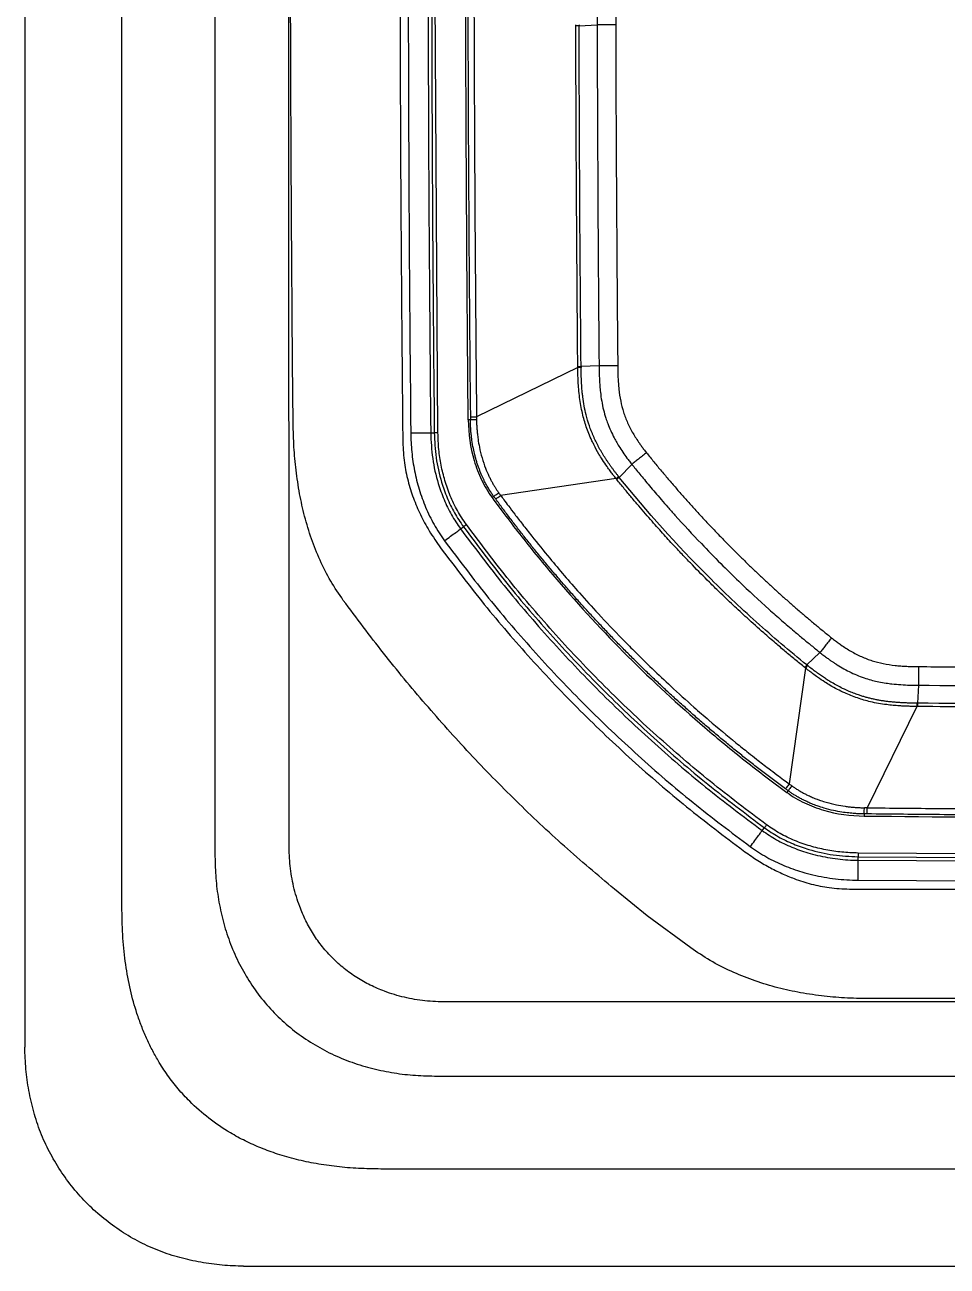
# Model space of a CAD drawing. Extents: x 400 to 501, y 484 to 634.
# Drawn here: x 400.3 to 412.95, y 505.67 to 522.68 of the extents above; entities that cross this region are included whole.
import ezdxf

# ---------------------------------------------------------------- set-up
doc = ezdxf.new("R2010")
doc.units = 0
doc.header["$MEASUREMENT"] = 0
doc.layers.add('1', color=4, linetype='Continuous')
doc.layers.add('DIM', color=3, linetype='Continuous')
doc.layers.add('GEOMETRY', color=3, linetype='Continuous', lineweight=25)

# ---------------------------------------------------------------- blocks, each defined once
blk = doc.blocks.new('2026 GRANDEE')
at = {"layer": '1', "color": 4, "ltscale": 16}
blk.add_line((-50.123, -3), (-50.123, -88.174), dxfattribs=at)
at = {"layer": '1'}
blk.add_line((-46.501, -85.402), (-46.502, -70.098), dxfattribs=at)
at = {"layer": '1', "color": 4, "ltscale": 16}
blk.add_open_spline([(-47.123, -91.174), (-47.221, -91.171), (-47.418, -91.165), (-47.71, -91.123), (-47.998, -91.06), (-48.278, -90.97), (-48.547, -90.849), (-48.802, -90.7), (-49.042, -90.525), (-49.264, -90.326), (-49.463, -90.105), (-49.639, -89.865), (-49.79, -89.609), (-49.913, -89.339), (-50.005, -89.058), (-50.071, -88.768), (-50.114, -88.472), (-50.12, -88.273), (-50.123, -88.174)], degree=3, knots=[0, 0, 0, 0, 0.062366, 0.124638, 0.186644, 0.248523, 0.310634, 0.37302, 0.435572, 0.498279, 0.561143, 0.623946, 0.686467, 0.748826, 0.811278, 0.874006, 0.936971, 1, 1, 1, 1], dxfattribs=at)
at = {"layer": 'GEOMETRY'}
for p, q in [((-48.791, -86.292), (-48.791, -4.882)), ((-29.688, -89.842), (-45.241, -89.842))]:
    blk.add_line(p, q, dxfattribs=at)
at = {"layer": 'GEOMETRY', "ltscale": 16}
for p, q in [((-47.516, -49.928), (-47.516, -85.557)), ((-44.46, -79.751), (-44.497, -73.539)), ((-42.57, -74.172), (-42.57, -74.159)), ((-42.525, -74.172), (-42.278, -74.161)), ((-42.542, -78.858), (-43.931, -79.535)), ((-42.542, -78.858), (-42.542, -78.844)), ((-42.251, -78.833), (-42.498, -78.844)), ((-44.015, -79.576), (-44.044, -79.576)), ((-43.931, -79.535), (-43.93, -79.575)), ((-44.559, -79.75), (-44.51, -79.752)), ((-41.974, -80.363), (-41.801, -80.184)), ((-42.017, -80.38), (-43.6, -80.609)), ((-43.694, -80.623), (-43.718, -80.64)), ((-44.15, -81.069), (-44.111, -81.039)), ((-39.402, -82.934), (-39.223, -82.762)), ((-39.42, -82.978), (-39.645, -84.563)), ((-37.873, -83.211), (-37.884, -83.458)), ((-37.897, -83.503), (-38.575, -84.891)), ((-37.884, -83.503), (-37.897, -83.503)), ((-39.659, -84.657), (-39.676, -84.681)), ((-38.576, -84.975), (-38.615, -84.975)), ((-38.615, -84.975), (-38.615, -85.004)), ((-40.015, -85.203), (-39.985, -85.164)), ((-38.699, -85.61), (-38.701, -85.561)), ((-38.701, -85.561), (-32.488, -85.598)), ((-32.488, -85.548), (-38.7, -85.511)), ((-38.699, -85.61), (-32.484, -85.647)), ((-38.701, -85.884), (-32.484, -85.919)), ((-41.59, -86.374), (-42.04, -86.006)), ((-40.993, -86.81), (-41.59, -86.374)), ((-30.264, -87.553), (-44.351, -87.552)), ((-32.351, -87.506), (-38.559, -87.506)), ((-44.506, -88.567), (-30.392, -88.567))]:
    blk.add_line(p, q, dxfattribs=at)
at = {"layer": 'GEOMETRY', "color": 4, "ltscale": 16}
blk.add_line((-47.123, -91.174), (47.123, -91.174), dxfattribs=at)
at = {"layer": 'GEOMETRY', "ltscale": 16}
for points, knots in [([(-41.477, -72.463), (-41.49, -72.474), (-41.524, -72.506), (-41.575, -72.555), (-41.629, -72.608), (-41.693, -72.674), (-41.771, -72.758), (-41.862, -72.866), (-41.973, -73.015), (-42.062, -73.164), (-42.133, -73.32), (-42.178, -73.442), (-42.213, -73.566), (-42.238, -73.681), (-42.257, -73.793), (-42.268, -73.893), (-42.274, -73.979), (-42.277, -74.04), (-42.278, -74.1), (-42.278, -74.141), (-42.278, -74.161)], [0, 0, 0, 0, 0.026538, 0.071464, 0.109629, 0.142915, 0.213572, 0.28578, 0.361356, 0.499958, 0.551779, 0.624914, 0.70016, 0.749957, 0.806173, 0.874953, 0.906454, 0.937809, 0.969032, 1, 1, 1, 1]), ([(-41.303, -72.651), (-41.315, -72.662), (-41.338, -72.684), (-41.371, -72.715), (-41.402, -72.745), (-41.431, -72.774), (-41.477, -72.819), (-41.536, -72.881), (-41.608, -72.963), (-41.676, -73.046), (-41.761, -73.162), (-41.836, -73.285), (-41.896, -73.417), (-41.933, -73.518), (-41.964, -73.623), (-41.988, -73.728), (-42.005, -73.835), (-42.014, -73.925), (-42.019, -73.997), (-42.022, -74.05), (-42.023, -74.105), (-42.023, -74.142), (-42.023, -74.161)], [0, 0, 0, 0, 0.027625, 0.053944, 0.078958, 0.10267, 0.12508, 0.189873, 0.250069, 0.314021, 0.37513, 0.499983, 0.561902, 0.624931, 0.68695, 0.749953, 0.811241, 0.87492, 0.905091, 0.935986, 0.967617, 1, 1, 1, 1]), ([(-46.445, -79.62), (-46.446, -79.461), (-46.45, -79.141), (-46.454, -78.656), (-46.458, -78.162), (-46.461, -77.66), (-46.465, -77.148), (-46.468, -76.645), (-46.471, -76.019), (-46.475, -75.258), (-46.478, -74.334), (-46.48, -73.703), (-46.481, -73.38)], [0, 0, 0, 0, 0.076269, 0.153959, 0.23307, 0.313603, 0.395558, 0.478934, 0.555604, 0.696574, 0.844706, 1, 1, 1, 1]), ([(-44.981, -73.376), (-44.978, -74.46), (-44.972, -76.629), (-44.952, -78.798), (-44.942, -79.882)], [0, 0, 0, 0, 0.5, 1, 1, 1, 1]), ([(-44.044, -79.576), (-44.054, -78.541), (-44.062, -77.506), (-44.074, -75.436), (-44.078, -74.401), (-44.08, -73.366)], [0, 0, 0, 0, 0.5, 0.5, 1, 1, 1, 1]), ([(-44.051, -73.411), (-44.049, -74.432), (-44.045, -75.453), (-44.033, -77.495), (-44.025, -78.516), (-44.015, -79.536)], [0, 0, 0, 0, 0.5, 0.5, 1, 1, 1, 1]), ([(-43.967, -73.411), (-43.966, -73.575), (-43.966, -73.909), (-43.964, -74.419), (-43.962, -75.006), (-43.959, -75.693), (-43.955, -76.459), (-43.95, -77.239), (-43.944, -78.023), (-43.938, -78.789), (-43.933, -79.299), (-43.931, -79.535)], [0, 0, 0, 0, 0.08031, 0.16365, 0.25, 0.367937, 0.5, 0.625, 0.75, 0.88432, 1, 1, 1, 1]), ([(-44.868, -73.535), (-44.865, -74.57), (-44.86, -76.642), (-44.842, -78.714), (-44.833, -79.752)], [0, 0, 0, 0, 0.499283, 1, 1, 1, 1]), ([(-44.596, -73.535), (-44.593, -74.569), (-44.587, -76.641), (-44.569, -78.712), (-44.559, -79.75)], [0, 0, 0, 0, 0.499292, 1, 1, 1, 1]), ([(-44.547, -73.539), (-44.544, -74.571), (-44.538, -76.642), (-44.519, -78.713), (-44.51, -79.752)], [0, 0, 0, 0, 0.498346, 1, 1, 1, 1]), ([(-42.525, -74.172), (-42.531, -74.172), (-42.538, -74.172), (-42.554, -74.172), (-42.562, -74.172), (-42.57, -74.172)], [0, 0, 0, 0, 0.5, 0.5, 1, 1, 1, 1]), ([(-42.542, -78.844), (-42.544, -78.721), (-42.546, -78.467), (-42.549, -78.078), (-42.552, -77.631), (-42.556, -77.106), (-42.56, -76.522), (-42.563, -75.924), (-42.566, -75.324), (-42.568, -74.74), (-42.569, -74.351), (-42.57, -74.172)], [0, 0, 0, 0, 0.079419, 0.162749, 0.25, 0.366404, 0.5, 0.625, 0.75, 0.885261, 1, 1, 1, 1]), ([(-42.278, -74.161), (-42.278, -74.324), (-42.276, -74.713), (-42.273, -75.492), (-42.269, -76.271), (-42.265, -77.049), (-42.261, -77.666), (-42.256, -78.282), (-42.252, -78.672), (-42.251, -78.833)], [0, 0, 0, 0, 0.104559, 0.25, 0.5, 0.604544, 0.75, 0.896228, 1, 1, 1, 1]), ([(-42.023, -74.161), (-42.047, -74.161), (-42.07, -74.161), (-42.117, -74.161), (-42.14, -74.161), (-42.185, -74.161), (-42.206, -74.161), (-42.245, -74.161), (-42.263, -74.161), (-42.278, -74.161)], [0, 0, 0, 0, 0.25, 0.25, 0.5, 0.5, 0.75, 0.75, 1, 1, 1, 1]), ([(-42.023, -74.161), (-42.023, -74.362), (-42.021, -74.761), (-42.019, -75.352), (-42.016, -75.929), (-42.012, -76.575), (-42.008, -77.288), (-42.002, -78.066), (-41.997, -78.579), (-41.995, -78.832)], [0, 0, 0, 0, 0.129542, 0.256056, 0.379542, 0.5, 0.670856, 0.837522, 1, 1, 1, 1]), ([(-42.542, -78.844), (-42.535, -78.844), (-42.526, -78.844), (-42.51, -78.844), (-42.503, -78.844), (-42.498, -78.844)], [0, 0, 0, 0, 0.5, 0.5, 1, 1, 1, 1]), ([(-42.497, -78.857), (-42.503, -78.857), (-42.51, -78.857), (-42.526, -78.857), (-42.534, -78.858), (-42.542, -78.858)], [0, 0, 0, 0, 0.5, 0.5, 1, 1, 1, 1]), ([(-42.017, -80.38), (-42.024, -80.373), (-42.039, -80.353), (-42.066, -80.318), (-42.101, -80.271), (-42.149, -80.205), (-42.201, -80.127), (-42.263, -80.027), (-42.31, -79.94), (-42.356, -79.845), (-42.392, -79.764), (-42.438, -79.64), (-42.484, -79.477), (-42.515, -79.303), (-42.53, -79.157), (-42.537, -79.05), (-42.541, -78.951), (-42.542, -78.888), (-42.542, -78.858)], [0, 0, 0, 0, 0.017873, 0.044672, 0.080396, 0.125039, 0.194568, 0.250038, 0.338965, 0.375074, 0.441782, 0.500045, 0.616778, 0.749959, 0.819848, 0.884788, 0.944837, 1, 1, 1, 1]), ([(-41.982, -80.352), (-41.99, -80.342), (-42.007, -80.322), (-42.03, -80.291), (-42.054, -80.26), (-42.077, -80.229), (-42.099, -80.198), (-42.121, -80.166), (-42.143, -80.134), (-42.164, -80.102), (-42.184, -80.07), (-42.204, -80.037), (-42.224, -80.004), (-42.243, -79.971), (-42.261, -79.937), (-42.279, -79.903), (-42.296, -79.868), (-42.312, -79.834), (-42.328, -79.799), (-42.343, -79.763), (-42.358, -79.727), (-42.371, -79.691), (-42.398, -79.618), (-42.439, -79.476), (-42.467, -79.324), (-42.481, -79.201), (-42.487, -79.133), (-42.492, -79.052), (-42.496, -78.959), (-42.497, -78.892), (-42.497, -78.857)], [0, 0, 0, 0, 0.024023, 0.048004, 0.071942, 0.09584, 0.119697, 0.143518, 0.167303, 0.191058, 0.214784, 0.238488, 0.262176, 0.285861, 0.309553, 0.333259, 0.356987, 0.380748, 0.404571, 0.42844, 0.452329, 0.47621, 0.500057, 0.596822, 0.749919, 0.784766, 0.827156, 0.877131, 0.934735, 1, 1, 1, 1]), ([(-41.995, -78.832), (-42.018, -78.832), (-42.042, -78.832), (-42.089, -78.832), (-42.113, -78.833), (-42.157, -78.833), (-42.178, -78.833), (-42.217, -78.833), (-42.235, -78.833), (-42.251, -78.833)], [0, 0, 0, 0, 0.25, 0.25, 0.5, 0.5, 0.75, 0.75, 1, 1, 1, 1]), ([(-42.251, -78.833), (-42.251, -78.849), (-42.25, -78.885), (-42.249, -78.945), (-42.246, -79.023), (-42.241, -79.108), (-42.232, -79.209), (-42.216, -79.318), (-42.192, -79.437), (-42.163, -79.54), (-42.13, -79.635), (-42.092, -79.725), (-42.05, -79.811), (-42.008, -79.887), (-41.964, -79.96), (-41.913, -80.037), (-41.861, -80.108), (-41.824, -80.156), (-41.806, -80.178), (-41.801, -80.184)], [0, 0, 0, 0, 0.03206, 0.07362, 0.125031, 0.191309, 0.250047, 0.333766, 0.41725, 0.499984, 0.553178, 0.624965, 0.699777, 0.750002, 0.803993, 0.874972, 0.942208, 0.983775, 1, 1, 1, 1]), ([(-41.995, -78.832), (-41.995, -78.846), (-41.995, -78.875), (-41.994, -78.917), (-41.993, -78.955), (-41.991, -79.008), (-41.987, -79.074), (-41.977, -79.182), (-41.958, -79.314), (-41.918, -79.469), (-41.861, -79.617), (-41.8, -79.736), (-41.744, -79.828), (-41.704, -79.887), (-41.668, -79.938), (-41.636, -79.981), (-41.613, -80.009), (-41.602, -80.024)], [0, 0, 0, 0, 0.034493, 0.066838, 0.097038, 0.125095, 0.189934, 0.25009, 0.379479, 0.500029, 0.622706, 0.74991, 0.811182, 0.874876, 0.915196, 0.956897, 1, 1, 1, 1]), ([(-45.757, -82.048), (-45.816, -81.961), (-45.936, -81.785), (-46.079, -81.502), (-46.198, -81.204), (-46.29, -80.899), (-46.36, -80.584), (-46.407, -80.267), (-46.437, -79.944), (-46.442, -79.729), (-46.445, -79.62)], [0, 0, 0, 0, 0.122587, 0.24844, 0.370642, 0.49743, 0.620586, 0.748636, 0.872093, 1, 1, 1, 1]), ([(-44.044, -79.576), (-44.042, -79.765), (-44.016, -79.951), (-43.936, -80.223), (-43.903, -80.311), (-43.821, -80.482), (-43.773, -80.563), (-43.718, -80.64)], [0, 0, 0, 0, 0.5, 0.5, 0.75, 0.75, 1, 1, 1, 1]), ([(-43.931, -79.535), (-43.942, -79.535), (-43.952, -79.536), (-43.973, -79.536), (-43.983, -79.536), (-43.999, -79.536), (-44.005, -79.536), (-44.013, -79.536), (-44.015, -79.536), (-44.015, -79.536)], [0, 0, 0, 0, 0.25, 0.25, 0.5, 0.5, 0.75, 0.75, 1, 1, 1, 1]), ([(-43.93, -79.575), (-43.941, -79.575), (-43.952, -79.575), (-43.973, -79.575), (-43.982, -79.575), (-43.998, -79.575), (-44.004, -79.575), (-44.013, -79.576), (-44.015, -79.576), (-44.015, -79.576)], [0, 0, 0, 0, 0.25, 0.25, 0.5, 0.5, 0.75, 0.75, 1, 1, 1, 1]), ([(-43.694, -80.623), (-43.699, -80.617), (-43.708, -80.604), (-43.722, -80.583), (-43.737, -80.561), (-43.753, -80.537), (-43.769, -80.51), (-43.786, -80.482), (-43.802, -80.451), (-43.82, -80.418), (-43.837, -80.383), (-43.854, -80.346), (-43.871, -80.306), (-43.888, -80.264), (-43.905, -80.22), (-43.921, -80.173), (-43.933, -80.134), (-43.944, -80.094), (-43.958, -80.042), (-43.977, -79.959), (-43.992, -79.87), (-44.002, -79.79), (-44.008, -79.73), (-44.012, -79.674), (-44.014, -79.623), (-44.014, -79.591), (-44.015, -79.576)], [0, 0, 0, 0, 0.020594, 0.042981, 0.067163, 0.093145, 0.120935, 0.150545, 0.18199, 0.215292, 0.250476, 0.287492, 0.326288, 0.366885, 0.40931, 0.453595, 0.499777, 0.518708, 0.566815, 0.643911, 0.74991, 0.808579, 0.862911, 0.912926, 0.958625, 1, 1, 1, 1]), ([(-43.93, -79.575), (-43.93, -79.585), (-43.93, -79.605), (-43.929, -79.636), (-43.927, -79.668), (-43.925, -79.7), (-43.923, -79.734), (-43.919, -79.768), (-43.915, -79.803), (-43.907, -79.863), (-43.89, -79.962), (-43.857, -80.096), (-43.813, -80.228), (-43.771, -80.324), (-43.74, -80.388), (-43.718, -80.429), (-43.695, -80.468), (-43.672, -80.505), (-43.65, -80.54), (-43.634, -80.562), (-43.626, -80.573)], [0, 0, 0, 0, 0.028437, 0.057659, 0.087668, 0.118466, 0.150056, 0.182441, 0.215627, 0.249618, 0.35455, 0.499103, 0.638715, 0.749552, 0.795563, 0.839846, 0.882417, 0.92329, 0.96248, 1, 1, 1, 1]), ([(-44.833, -79.752), (-44.798, -79.752), (-44.727, -79.751), (-44.638, -79.75), (-44.575, -79.75), (-44.564, -79.75), (-44.559, -79.75)], [0, 0, 0, 0, 0.25, 0.5, 0.75, 1, 1, 1, 1]), ([(-44.833, -79.752), (-44.83, -79.84), (-44.823, -80.014), (-44.784, -80.273), (-44.721, -80.527), (-44.632, -80.774), (-44.518, -81.012), (-44.42, -81.158), (-44.37, -81.231)], [0, 0, 0, 0, 0.167163, 0.332813, 0.498796, 0.665277, 0.832327, 1, 1, 1, 1]), ([(-44.559, -79.75), (-44.554, -79.868), (-44.542, -80.104), (-44.472, -80.411), (-44.38, -80.667), (-44.279, -80.878), (-44.193, -81.006), (-44.15, -81.069)], [0, 0, 0, 0, 0.253292, 0.50374, 0.669969, 0.83542, 1, 1, 1, 1]), ([(-44.46, -79.751), (-44.467, -79.751), (-44.479, -79.751), (-44.496, -79.752), (-44.507, -79.752), (-44.509, -79.752), (-44.51, -79.752)], [0, 0, 0, 0, 0.249988, 0.5, 0.750006, 1, 1, 1, 1]), ([(-44.51, -79.752), (-44.505, -79.866), (-44.494, -80.094), (-44.426, -80.392), (-44.337, -80.643), (-44.239, -80.85), (-44.153, -80.976), (-44.111, -81.039)], [0, 0, 0, 0, 0.249652, 0.499441, 0.666145, 0.832996, 1, 1, 1, 1]), ([(-44.07, -81.01), (-44.113, -80.947), (-44.197, -80.822), (-44.294, -80.617), (-44.367, -80.409), (-44.419, -80.195), (-44.452, -79.977), (-44.457, -79.827), (-44.46, -79.751)], [0, 0, 0, 0, 0.170045, 0.338587, 0.505107, 0.664777, 0.830034, 1, 1, 1, 1]), ([(-44.942, -79.882), (-44.937, -79.976), (-44.929, -80.154), (-44.874, -80.41), (-44.8, -80.648), (-44.702, -80.877), (-44.579, -81.106), (-44.477, -81.252), (-44.424, -81.328)], [0, 0, 0, 0, 0.180753, 0.342274, 0.500738, 0.659005, 0.821134, 1, 1, 1, 1]), ([(-41.602, -80.024), (-41.62, -80.038), (-41.638, -80.053), (-41.675, -80.083), (-41.693, -80.097), (-41.728, -80.125), (-41.745, -80.138), (-41.775, -80.163), (-41.789, -80.174), (-41.801, -80.184)], [0, 0, 0, 0, 0.25, 0.25, 0.5, 0.5, 0.75, 0.75, 1, 1, 1, 1]), ([(-41.602, -80.024), (-41.585, -80.045), (-41.55, -80.087), (-41.499, -80.151), (-41.447, -80.214), (-41.395, -80.277), (-41.342, -80.339), (-41.289, -80.401), (-41.236, -80.463), (-41.183, -80.525), (-41.129, -80.587), (-41.075, -80.648), (-41.02, -80.709), (-40.966, -80.77), (-40.911, -80.83), (-40.855, -80.89), (-40.8, -80.95), (-40.744, -81.01), (-40.688, -81.069), (-40.631, -81.128), (-40.574, -81.187), (-40.517, -81.246), (-40.46, -81.304), (-40.386, -81.378), (-40.295, -81.468), (-40.188, -81.573), (-40.079, -81.676), (-39.97, -81.779), (-39.86, -81.88), (-39.749, -81.981), (-39.637, -82.08), (-39.524, -82.179), (-39.41, -82.276), (-39.295, -82.373), (-39.18, -82.468), (-39.102, -82.531), (-39.063, -82.562)], [0, 0, 0, 0, 0.022716, 0.0454293, 0.0681405, 0.0908501, 0.1135588, 0.136267, 0.1589754, 0.1816845, 0.2043948, 0.227107, 0.2498215, 0.272539, 0.2952601, 0.3179852, 0.3407149, 0.3634498, 0.3861905, 0.4089375, 0.4316914, 0.4544527, 0.477222, 0.4999999, 0.5417192, 0.5834175, 0.6250981, 0.6667646, 0.7084204, 0.7500689, 0.7917136, 0.8333578, 0.8750052, 0.916659, 0.9583228, 1, 1, 1, 1]), ([(-41.801, -80.184), (-41.784, -80.205), (-41.749, -80.249), (-41.691, -80.319), (-41.628, -80.396), (-41.558, -80.48), (-41.481, -80.571), (-41.397, -80.669), (-41.307, -80.773), (-41.126, -80.976), (-40.885, -81.236), (-40.592, -81.536), (-40.284, -81.838), (-40.005, -82.097), (-39.749, -82.323), (-39.595, -82.455), (-39.459, -82.569), (-39.342, -82.666), (-39.263, -82.73), (-39.223, -82.762)], [0, 0, 0, 0, 0.022133, 0.046872, 0.074216, 0.104165, 0.136718, 0.171876, 0.209637, 0.250003, 0.395776, 0.5, 0.594996, 0.749997, 0.812498, 0.874999, 0.916656, 0.958322, 1, 1, 1, 1]), ([(-41.982, -80.352), (-41.987, -80.355), (-41.992, -80.36), (-42.005, -80.37), (-42.011, -80.375), (-42.017, -80.38)], [0, 0, 0, 0, 0.5, 0.5, 1, 1, 1, 1]), ([(-41.974, -80.363), (-41.978, -80.366), (-41.984, -80.37), (-41.996, -80.38), (-42.003, -80.386), (-42.009, -80.391)], [0, 0, 0, 0, 0.5, 0.5, 1, 1, 1, 1]), ([(-39.43, -82.969), (-39.453, -82.951), (-39.498, -82.915), (-39.565, -82.86), (-39.632, -82.804), (-39.699, -82.748), (-39.765, -82.692), (-39.864, -82.608), (-40.017, -82.475), (-40.211, -82.301), (-40.414, -82.113), (-40.586, -81.95), (-40.772, -81.767), (-40.912, -81.625), (-41.026, -81.507), (-41.084, -81.447), (-41.146, -81.381), (-41.213, -81.309), (-41.285, -81.232), (-41.361, -81.148), (-41.442, -81.058), (-41.527, -80.963), (-41.616, -80.861), (-41.709, -80.753), (-41.806, -80.638), (-41.907, -80.517), (-41.974, -80.433), (-42.009, -80.391)], [0, 0, 0, 0, 0.023792, 0.047591, 0.071397, 0.09521, 0.11903, 0.142856, 0.201439, 0.285709, 0.357124, 0.42856, 0.480159, 0.571412, 0.592186, 0.614998, 0.639847, 0.666732, 0.695652, 0.726606, 0.759592, 0.794608, 0.831649, 0.870714, 0.911797, 0.954894, 1, 1, 1, 1]), ([(-39.402, -82.934), (-39.638, -82.743), (-39.87, -82.547), (-40.322, -82.141), (-40.542, -81.932), (-41.186, -81.288), (-41.593, -80.836), (-41.974, -80.363)], [0, 0, 0, 0, 0.25, 0.25, 0.5, 0.5, 1, 1, 1, 1]), ([(-43.718, -80.64), (-43.576, -80.833), (-43.432, -81.024), (-43.136, -81.398), (-42.984, -81.583), (-42.518, -82.127), (-42.194, -82.477), (-41.517, -83.154), (-41.165, -83.479), (-40.62, -83.946), (-40.435, -84.098), (-40.06, -84.395), (-39.869, -84.54), (-39.676, -84.681)], [0, 0, 0, 0, 0.125, 0.125, 0.25, 0.25, 0.5, 0.5, 0.75, 0.75, 0.875, 0.875, 1, 1, 1, 1]), ([(-43.694, -80.623), (-43.694, -80.623), (-43.693, -80.622), (-43.686, -80.617), (-43.681, -80.613), (-43.668, -80.604), (-43.66, -80.598), (-43.644, -80.586), (-43.635, -80.579), (-43.626, -80.573)], [0, 0, 0, 0, 0.25, 0.25, 0.5, 0.5, 0.75, 0.75, 1, 1, 1, 1]), ([(-43.668, -80.658), (-43.668, -80.658), (-43.667, -80.657), (-43.66, -80.652), (-43.655, -80.649), (-43.642, -80.639), (-43.634, -80.634), (-43.618, -80.621), (-43.609, -80.615), (-43.6, -80.609)], [0, 0, 0, 0, 0.25, 0.25, 0.5, 0.5, 0.75, 0.75, 1, 1, 1, 1]), ([(-43.6, -80.609), (-43.605, -80.602), (-43.614, -80.59), (-43.623, -80.578), (-43.626, -80.573)], [0, 0, 0, 0, 0.571429, 1, 1, 1, 1]), ([(-43.6, -80.609), (-43.586, -80.629), (-43.55, -80.677), (-43.486, -80.763), (-43.401, -80.875), (-43.295, -81.013), (-43.136, -81.216), (-42.945, -81.451), (-42.727, -81.71), (-42.505, -81.964), (-42.242, -82.254), (-41.992, -82.517), (-41.663, -82.85), (-41.337, -83.164), (-40.99, -83.478), (-40.692, -83.737), (-40.443, -83.945), (-40.223, -84.121), (-40.074, -84.239), (-39.944, -84.339), (-39.82, -84.433), (-39.727, -84.503), (-39.67, -84.545), (-39.645, -84.563)], [0, 0, 0, 0, 0.013167, 0.032258, 0.057274, 0.088216, 0.125084, 0.194898, 0.250096, 0.306144, 0.375062, 0.459422, 0.500005, 0.624941, 0.701207, 0.749906, 0.835837, 0.874916, 0.900222, 0.937448, 0.962398, 0.983249, 1, 1, 1, 1]), ([(-39.694, -84.631), (-39.719, -84.613), (-39.768, -84.577), (-39.842, -84.522), (-39.915, -84.467), (-39.988, -84.412), (-40.061, -84.356), (-40.133, -84.3), (-40.206, -84.243), (-40.278, -84.186), (-40.349, -84.129), (-40.421, -84.071), (-40.492, -84.013), (-40.563, -83.954), (-40.633, -83.895), (-40.704, -83.836), (-40.774, -83.777), (-40.844, -83.717), (-40.913, -83.656), (-40.982, -83.595), (-41.051, -83.534), (-41.12, -83.473), (-41.189, -83.411), (-41.257, -83.349), (-41.325, -83.287), (-41.392, -83.224), (-41.459, -83.16), (-41.526, -83.097), (-41.593, -83.033), (-41.659, -82.969), (-41.725, -82.904), (-41.791, -82.839), (-41.857, -82.774), (-41.922, -82.708), (-41.987, -82.642), (-42.051, -82.576), (-42.135, -82.488), (-42.239, -82.379), (-42.361, -82.248), (-42.48, -82.117), (-42.598, -81.985), (-42.713, -81.854), (-42.827, -81.722), (-42.939, -81.59), (-43.049, -81.457), (-43.157, -81.325), (-43.263, -81.192), (-43.367, -81.059), (-43.469, -80.926), (-43.57, -80.792), (-43.635, -80.703), (-43.668, -80.658)], [0, 0, 0, 0, 0.016245, 0.032493, 0.048742, 0.064995, 0.081251, 0.097511, 0.113775, 0.130044, 0.146319, 0.162601, 0.178889, 0.195185, 0.211488, 0.227798, 0.244117, 0.260442, 0.27677, 0.2931, 0.309434, 0.325771, 0.342113, 0.358459, 0.374809, 0.391165, 0.407527, 0.423895, 0.440269, 0.45665, 0.473038, 0.489434, 0.505838, 0.522243, 0.538648, 0.555053, 0.571458, 0.603328, 0.634993, 0.666456, 0.69772, 0.728788, 0.759662, 0.790346, 0.82084, 0.851149, 0.881274, 0.911219, 0.940986, 0.970579, 1, 1, 1, 1]), ([(-44.37, -81.231), (-44.342, -81.21), (-44.285, -81.169), (-44.213, -81.116), (-44.162, -81.079), (-44.154, -81.072), (-44.15, -81.069)], [0, 0, 0, 0, 0.25, 0.5, 0.75, 1, 1, 1, 1]), ([(-44.15, -81.069), (-43.953, -81.33), (-43.561, -81.851), (-42.922, -82.592), (-42.249, -83.303), (-41.538, -83.976), (-40.797, -84.615), (-40.276, -85.007), (-40.015, -85.203)], [0, 0, 0, 0, 0.166676, 0.33334, 0.500007, 0.666677, 0.833342, 1, 1, 1, 1]), ([(-44.07, -81.01), (-44.076, -81.014), (-44.086, -81.021), (-44.099, -81.031), (-44.109, -81.038), (-44.11, -81.039), (-44.111, -81.039)], [0, 0, 0, 0, 0.249988, 0.5, 0.750006, 1, 1, 1, 1]), ([(-44.111, -81.039), (-43.915, -81.299), (-43.523, -81.819), (-42.886, -82.559), (-42.214, -83.268), (-41.505, -83.94), (-40.765, -84.577), (-40.245, -84.969), (-39.985, -85.164)], [0, 0, 0, 0, 0.166672, 0.333339, 0.500009, 0.66668, 0.833346, 1, 1, 1, 1]), ([(-39.955, -85.124), (-40.214, -84.929), (-40.732, -84.539), (-41.47, -83.904), (-42.177, -83.234), (-42.848, -82.527), (-43.484, -81.788), (-43.875, -81.269), (-44.07, -81.01)], [0, 0, 0, 0, 0.166222, 0.332852, 0.499656, 0.666457, 0.833311, 1, 1, 1, 1]), ([(-44.37, -81.231), (-44.171, -81.495), (-43.773, -82.024), (-43.125, -82.776), (-42.442, -83.496), (-41.722, -84.179), (-40.97, -84.827), (-40.441, -85.225), (-40.177, -85.424)], [0, 0, 0, 0, 0.166685, 0.333346, 0.500005, 0.666667, 0.833331, 1, 1, 1, 1]), ([(-44.424, -81.328), (-44.227, -81.589), (-43.832, -82.111), (-43.19, -82.855), (-42.514, -83.567), (-41.801, -84.243), (-41.057, -84.885), (-40.535, -85.28), (-40.274, -85.478)], [0, 0, 0, 0, 0.166667, 0.333334, 0.5, 0.666668, 0.833334, 1, 1, 1, 1]), ([(-42.04, -86.006), (-42.271, -85.811), (-42.733, -85.422), (-43.393, -84.799), (-44.028, -84.151), (-44.633, -83.474), (-45.213, -82.776), (-45.575, -82.29), (-45.757, -82.048)], [0, 0, 0, 0, 0.166234, 0.3328852, 0.4999216, 0.6662018, 0.8329396, 1, 1, 1, 1]), ([(-39.063, -82.562), (-39.078, -82.58), (-39.093, -82.599), (-39.122, -82.636), (-39.137, -82.654), (-39.165, -82.689), (-39.178, -82.705), (-39.202, -82.736), (-39.214, -82.749), (-39.223, -82.762)], [0, 0, 0, 0, 0.25, 0.25, 0.5, 0.5, 0.75, 0.75, 1, 1, 1, 1]), ([(-39.063, -82.562), (-39.054, -82.569), (-39.037, -82.583), (-39.011, -82.603), (-38.985, -82.622), (-38.96, -82.641), (-38.921, -82.669), (-38.868, -82.704), (-38.775, -82.76), (-38.657, -82.821), (-38.508, -82.879), (-38.353, -82.918), (-38.222, -82.938), (-38.113, -82.947), (-38.035, -82.952), (-37.953, -82.954), (-37.9, -82.955), (-37.871, -82.955)], [0, 0, 0, 0, 0.026023, 0.051543, 0.076564, 0.10109, 0.125126, 0.188812, 0.250092, 0.377278, 0.49997, 0.620499, 0.749912, 0.810057, 0.874907, 0.93314, 1, 1, 1, 1]), ([(-39.223, -82.762), (-39.214, -82.769), (-39.197, -82.783), (-39.171, -82.803), (-39.146, -82.822), (-39.123, -82.839), (-39.102, -82.854), (-39.083, -82.868), (-39.065, -82.881), (-39.048, -82.892), (-39.034, -82.901), (-39.022, -82.91), (-39.011, -82.917), (-39.002, -82.922), (-38.995, -82.927), (-38.99, -82.93), (-38.957, -82.95), (-38.894, -82.988), (-38.796, -83.038), (-38.696, -83.082), (-38.598, -83.117), (-38.505, -83.145), (-38.412, -83.166), (-38.323, -83.182), (-38.222, -83.195), (-38.114, -83.204), (-37.992, -83.21), (-37.912, -83.211), (-37.873, -83.211)], [0, 0, 0, 0, 0.023993, 0.046532, 0.067599, 0.087172, 0.105237, 0.121776, 0.136776, 0.150223, 0.162105, 0.172412, 0.181133, 0.188262, 0.193791, 0.197714, 0.200027, 0.274459, 0.350065, 0.425053, 0.500003, 0.564302, 0.624918, 0.695516, 0.749974, 0.835508, 0.918766, 1, 1, 1, 1]), ([(-39.43, -82.969), (-39.425, -82.963), (-39.42, -82.957), (-39.41, -82.944), (-39.405, -82.939), (-39.402, -82.934)], [0, 0, 0, 0, 0.5, 0.5, 1, 1, 1, 1]), ([(-39.391, -82.943), (-39.395, -82.947), (-39.399, -82.953), (-39.409, -82.965), (-39.415, -82.972), (-39.42, -82.978)], [0, 0, 0, 0, 0.5, 0.5, 1, 1, 1, 1]), ([(-37.897, -83.503), (-37.914, -83.502), (-37.949, -83.502), (-38.004, -83.5), (-38.066, -83.498), (-38.139, -83.494), (-38.22, -83.488), (-38.353, -83.473), (-38.518, -83.445), (-38.71, -83.389), (-38.896, -83.315), (-39.043, -83.238), (-39.165, -83.163), (-39.245, -83.11), (-39.319, -83.056), (-39.373, -83.015), (-39.405, -82.989), (-39.42, -82.978)], [0, 0, 0, 0, 0.029918, 0.06371, 0.10137, 0.142899, 0.196468, 0.250065, 0.385872, 0.499999, 0.614357, 0.749992, 0.801167, 0.874978, 0.925312, 0.966988, 1, 1, 1, 1]), ([(-37.897, -83.458), (-37.914, -83.458), (-37.948, -83.457), (-37.999, -83.456), (-38.05, -83.454), (-38.101, -83.452), (-38.152, -83.448), (-38.202, -83.444), (-38.253, -83.44), (-38.303, -83.434), (-38.353, -83.427), (-38.403, -83.419), (-38.453, -83.41), (-38.502, -83.399), (-38.551, -83.388), (-38.599, -83.375), (-38.647, -83.361), (-38.69, -83.347), (-38.741, -83.328), (-38.815, -83.3), (-38.927, -83.249), (-39.029, -83.194), (-39.111, -83.144), (-39.162, -83.111), (-39.216, -83.074), (-39.273, -83.034), (-39.332, -82.99), (-39.371, -82.959), (-39.391, -82.943)], [0, 0, 0, 0, 0.031611, 0.06319, 0.09473, 0.12623, 0.157687, 0.189102, 0.220479, 0.251823, 0.283131, 0.314377, 0.345536, 0.376582, 0.407522, 0.438391, 0.469216, 0.500026, 0.521939, 0.570625, 0.646476, 0.749874, 0.785448, 0.823432, 0.86385, 0.906731, 0.952104, 1, 1, 1, 1]), ([(-37.871, -82.955), (-37.871, -82.979), (-37.872, -83.003), (-37.872, -83.05), (-37.872, -83.073), (-37.872, -83.118), (-37.873, -83.139), (-37.873, -83.178), (-37.873, -83.196), (-37.873, -83.211)], [0, 0, 0, 0, 0.25, 0.25, 0.5, 0.5, 0.75, 0.75, 1, 1, 1, 1]), ([(-37.871, -82.955), (-37.722, -82.957), (-37.42, -82.96), (-36.963, -82.963), (-36.496, -82.967), (-36.019, -82.97), (-35.324, -82.974), (-34.383, -82.979), (-33.605, -82.982), (-33.2, -82.984)], [0, 0, 0, 0, 0.0957784, 0.1936675, 0.2936675, 0.3957782, 0.4999998, 0.7403995, 1, 1, 1, 1]), ([(-37.897, -83.458), (-37.897, -83.463), (-37.897, -83.47), (-37.897, -83.486), (-37.897, -83.495), (-37.897, -83.503)], [0, 0, 0, 0, 0.5, 0.5, 1, 1, 1, 1]), ([(-37.884, -83.458), (-37.884, -83.463), (-37.884, -83.47), (-37.884, -83.486), (-37.884, -83.495), (-37.884, -83.503)], [0, 0, 0, 0, 0.5, 0.5, 1, 1, 1, 1]), ([(-33.212, -83.53), (-33.406, -83.53), (-33.796, -83.528), (-34.379, -83.526), (-34.964, -83.523), (-35.581, -83.52), (-36.555, -83.514), (-37.333, -83.507), (-37.884, -83.503)], [0, 0, 0, 0, 0.124893, 0.249878, 0.374923, 0.5, 0.646467, 1, 1, 1, 1]), ([(-39.645, -84.563), (-39.651, -84.572), (-39.657, -84.581), (-39.67, -84.597), (-39.675, -84.605), (-39.685, -84.618), (-39.688, -84.623), (-39.693, -84.629), (-39.694, -84.631), (-39.694, -84.631)], [0, 0, 0, 0, 0.25, 0.25, 0.5, 0.5, 0.75, 0.75, 1, 1, 1, 1]), ([(-39.676, -84.681), (-39.599, -84.736), (-39.519, -84.784), (-39.351, -84.864), (-39.263, -84.897), (-38.992, -84.977), (-38.804, -85.002), (-38.615, -85.004)], [0, 0, 0, 0, 0.25, 0.25, 0.5, 0.5, 1, 1, 1, 1]), ([(-39.609, -84.589), (-39.615, -84.598), (-39.621, -84.607), (-39.634, -84.623), (-39.639, -84.631), (-39.649, -84.644), (-39.652, -84.649), (-39.657, -84.656), (-39.659, -84.657), (-39.659, -84.657)], [0, 0, 0, 0, 0.25, 0.25, 0.5, 0.5, 0.75, 0.75, 1, 1, 1, 1]), ([(-38.615, -84.975), (-38.624, -84.975), (-38.648, -84.975), (-38.692, -84.973), (-38.754, -84.97), (-38.833, -84.962), (-38.929, -84.95), (-39.042, -84.929), (-39.154, -84.9), (-39.253, -84.868), (-39.327, -84.84), (-39.381, -84.817), (-39.425, -84.796), (-39.466, -84.776), (-39.509, -84.753), (-39.55, -84.73), (-39.588, -84.706), (-39.624, -84.682), (-39.647, -84.665), (-39.659, -84.657)], [0, 0, 0, 0, 0.024204, 0.064255, 0.120132, 0.191805, 0.279247, 0.382457, 0.501514, 0.592056, 0.663579, 0.716481, 0.750948, 0.796484, 0.840363, 0.882624, 0.923301, 0.962419, 1, 1, 1, 1]), ([(-39.645, -84.563), (-39.639, -84.568), (-39.627, -84.576), (-39.615, -84.585), (-39.609, -84.589)], [0, 0, 0, 0, 0.497703, 1, 1, 1, 1]), ([(-39.609, -84.589), (-39.603, -84.594), (-39.59, -84.602), (-39.571, -84.615), (-39.552, -84.628), (-39.533, -84.641), (-39.512, -84.653), (-39.492, -84.665), (-39.471, -84.677), (-39.449, -84.689), (-39.427, -84.7), (-39.405, -84.712), (-39.371, -84.728), (-39.324, -84.75), (-39.268, -84.772), (-39.205, -84.795), (-39.117, -84.822), (-39.005, -84.85), (-38.899, -84.868), (-38.822, -84.878), (-38.767, -84.884), (-38.714, -84.887), (-38.663, -84.89), (-38.63, -84.89), (-38.614, -84.891)], [0, 0, 0, 0, 0.021298, 0.042864, 0.064699, 0.086808, 0.109191, 0.131851, 0.154791, 0.178013, 0.20152, 0.225313, 0.249394, 0.308422, 0.373653, 0.420519, 0.498644, 0.634354, 0.749225, 0.803745, 0.856069, 0.906212, 0.954187, 1, 1, 1, 1]), ([(-38.615, -84.975), (-38.615, -84.975), (-38.615, -84.973), (-38.615, -84.965), (-38.615, -84.958), (-38.615, -84.943), (-38.615, -84.933), (-38.614, -84.912), (-38.614, -84.901), (-38.614, -84.891)], [0, 0, 0, 0, 0.25, 0.25, 0.5, 0.5, 0.75, 0.75, 1, 1, 1, 1]), ([(-38.576, -84.975), (-38.576, -84.975), (-38.576, -84.973), (-38.576, -84.965), (-38.576, -84.959), (-38.575, -84.943), (-38.575, -84.933), (-38.575, -84.913), (-38.575, -84.902), (-38.575, -84.891)], [0, 0, 0, 0, 0.25, 0.25, 0.5, 0.5, 0.75, 0.75, 1, 1, 1, 1]), ([(-38.575, -84.891), (-38.411, -84.893), (-38.083, -84.896), (-37.59, -84.9), (-37.098, -84.904), (-36.606, -84.908), (-36.114, -84.912), (-35.6, -84.915), (-34.943, -84.918), (-34.163, -84.922), (-33.364, -84.925), (-32.872, -84.926), (-32.668, -84.927)], [0, 0, 0, 0, 0.083314, 0.166638, 0.24997, 0.33331, 0.416654, 0.5, 0.594425, 0.75, 0.896412, 1, 1, 1, 1]), ([(-38.615, -85.004), (-37.624, -85.014), (-36.633, -85.022), (-34.651, -85.033), (-33.66, -85.037), (-32.668, -85.04)], [0, 0, 0, 0, 0.5, 0.5, 1, 1, 1, 1]), ([(-32.668, -85.011), (-32.887, -85.011), (-33.342, -85.009), (-34.052, -85.007), (-34.819, -85.003), (-35.674, -84.999), (-36.601, -84.993), (-37.586, -84.985), (-38.245, -84.979), (-38.576, -84.975)], [0, 0, 0, 0, 0.11087, 0.23116, 0.36087, 0.5, 0.665241, 0.831908, 1, 1, 1, 1]), ([(-40.177, -85.424), (-40.156, -85.396), (-40.115, -85.339), (-40.062, -85.267), (-40.024, -85.215), (-40.018, -85.207), (-40.015, -85.203)], [0, 0, 0, 0, 0.2500004, 0.5, 0.7499996, 1, 1, 1, 1]), ([(-40.015, -85.203), (-39.951, -85.247), (-39.822, -85.333), (-39.611, -85.433), (-39.421, -85.501), (-39.256, -85.545), (-39.119, -85.573), (-38.979, -85.593), (-38.839, -85.607), (-38.746, -85.609), (-38.699, -85.61)], [0, 0, 0, 0, 0.166758, 0.332071, 0.498201, 0.598259, 0.698525, 0.798969, 0.899576, 1, 1, 1, 1]), ([(-39.955, -85.124), (-39.959, -85.129), (-39.967, -85.139), (-39.976, -85.153), (-39.983, -85.162), (-39.984, -85.163), (-39.985, -85.164)], [0, 0, 0, 0, 0.249993, 0.5, 0.750007, 1, 1, 1, 1]), ([(-39.985, -85.164), (-39.922, -85.207), (-39.796, -85.292), (-39.589, -85.39), (-39.339, -85.478), (-39.041, -85.545), (-38.814, -85.556), (-38.701, -85.561)], [0, 0, 0, 0, 0.167021, 0.333882, 0.500592, 0.750367, 1, 1, 1, 1]), ([(-38.7, -85.511), (-38.775, -85.508), (-38.923, -85.503), (-39.144, -85.47), (-39.361, -85.418), (-39.571, -85.343), (-39.772, -85.248), (-39.895, -85.165), (-39.955, -85.124)], [0, 0, 0, 0, 0.167447, 0.334778, 0.500673, 0.668257, 0.834892, 1, 1, 1, 1]), ([(-44.351, -87.552), (-44.447, -87.549), (-44.638, -87.544), (-44.92, -87.494), (-45.171, -87.419), (-45.388, -87.325), (-45.574, -87.221), (-45.747, -87.097), (-45.905, -86.956), (-46.046, -86.798), (-46.17, -86.625), (-46.274, -86.44), (-46.368, -86.222), (-46.443, -85.971), (-46.493, -85.689), (-46.499, -85.498), (-46.501, -85.402)], [0, 0, 0, 0, 0.084066, 0.167834, 0.251238, 0.313592, 0.375797, 0.437902, 0.499957, 0.562011, 0.624115, 0.686323, 0.748684, 0.832088, 0.91586, 1, 1, 1, 1]), ([(-47.516, -85.557), (-47.514, -85.657), (-47.509, -85.855), (-47.471, -86.151), (-47.41, -86.441), (-47.319, -86.727), (-47.202, -87.001), (-47.055, -87.264), (-46.881, -87.508), (-46.681, -87.732), (-46.457, -87.932), (-46.212, -88.106), (-45.95, -88.253), (-45.675, -88.371), (-45.389, -88.461), (-45.099, -88.522), (-44.804, -88.56), (-44.606, -88.564), (-44.506, -88.567)], [0, 0, 0, 0, 0.062695, 0.124129, 0.18712, 0.248956, 0.312053, 0.374321, 0.43733, 0.500026, 0.562721, 0.625721, 0.687967, 0.751077, 0.813564, 0.875897, 0.937331, 1, 1, 1, 1]), ([(-40.274, -85.478), (-40.215, -85.519), (-40.101, -85.6), (-39.924, -85.704), (-39.75, -85.791), (-39.558, -85.871), (-39.341, -85.94), (-39.088, -85.994), (-38.911, -86.002), (-38.819, -86.005)], [0, 0, 0, 0, 0.137811, 0.266898, 0.390376, 0.507931, 0.663708, 0.823177, 1, 1, 1, 1]), ([(-40.177, -85.424), (-40.103, -85.474), (-39.956, -85.573), (-39.718, -85.686), (-39.504, -85.762), (-39.319, -85.811), (-39.166, -85.843), (-39.011, -85.865), (-38.856, -85.88), (-38.753, -85.882), (-38.701, -85.884)], [0, 0, 0, 0, 0.1700755, 0.3370974, 0.5035083, 0.6031453, 0.7026131, 0.8019274, 0.9011579, 1, 1, 1, 1]), ([(-38.7, -85.511), (-38.7, -85.517), (-38.7, -85.53), (-38.7, -85.546), (-38.701, -85.558), (-38.701, -85.56), (-38.701, -85.561)], [0, 0, 0, 0, 0.249993, 0.5, 0.750007, 1, 1, 1, 1]), ([(-38.701, -85.884), (-38.701, -85.848), (-38.7, -85.778), (-38.699, -85.689), (-38.699, -85.626), (-38.699, -85.615), (-38.699, -85.61)], [0, 0, 0, 0, 0.25, 0.5, 0.75, 1, 1, 1, 1]), ([(-38.819, -86.006), (-37.741, -86.006), (-36.303, -86.006), (-34.507, -86.006), (-33.429, -86.006), (-32.71, -86.006), (-32.351, -86.006)], [0, 0, 0, 0, 0.5, 0.666667, 0.833333, 1, 1, 1, 1]), ([(-38.559, -87.506), (-38.668, -87.504), (-38.883, -87.5), (-39.207, -87.471), (-39.525, -87.422), (-39.841, -87.351), (-40.147, -87.256), (-40.445, -87.135), (-40.73, -86.99), (-40.906, -86.87), (-40.993, -86.81)], [0, 0, 0, 0, 0.127158, 0.251166, 0.378627, 0.50219, 0.628701, 0.751328, 0.877126, 1, 1, 1, 1])]:
    blk.add_open_spline(points, degree=3, knots=knots, dxfattribs=at)
for points in [[(-42.525, -74.159), (-42.525, -74.163), (-42.525, -74.168), (-42.525, -74.172)], [(-42.498, -78.844), (-42.512, -77.287), (-42.52, -75.729), (-42.525, -74.172)], [(-42.498, -78.844), (-42.498, -78.848), (-42.497, -78.853), (-42.497, -78.857)], [(-44.015, -79.536), (-44.015, -79.549), (-44.015, -79.563), (-44.015, -79.576)], [(-42.009, -80.391), (-42.012, -80.387), (-42.015, -80.384), (-42.017, -80.38)], [(-41.982, -80.352), (-41.98, -80.356), (-41.977, -80.359), (-41.974, -80.363)], [(-43.668, -80.658), (-43.677, -80.647), (-43.686, -80.635), (-43.694, -80.623)], [(-39.42, -82.978), (-39.423, -82.975), (-39.427, -82.972), (-39.43, -82.969)], [(-39.391, -82.943), (-39.395, -82.94), (-39.399, -82.937), (-39.402, -82.934)], [(-37.873, -83.211), (-36.315, -83.226), (-34.758, -83.234), (-33.201, -83.238)], [(-37.884, -83.458), (-37.888, -83.458), (-37.892, -83.458), (-37.897, -83.458)], [(-33.212, -83.486), (-34.769, -83.481), (-36.326, -83.472), (-37.884, -83.458)], [(-39.659, -84.657), (-39.671, -84.649), (-39.683, -84.64), (-39.694, -84.631)], [(-38.575, -84.891), (-38.588, -84.891), (-38.601, -84.891), (-38.614, -84.891)]]:
    blk.add_open_spline(points, degree=3, dxfattribs=at)
at = {"layer": 'GEOMETRY'}
blk.add_open_spline([(-45.241, -89.842), (-45.344, -89.84), (-45.546, -89.837), (-45.843, -89.812), (-46.127, -89.771), (-46.398, -89.714), (-46.651, -89.642), (-46.885, -89.557), (-47.101, -89.46), (-47.343, -89.329), (-47.603, -89.153), (-47.839, -88.945), (-48.024, -88.744), (-48.168, -88.557), (-48.286, -88.376), (-48.381, -88.205), (-48.457, -88.047), (-48.526, -87.881), (-48.604, -87.662), (-48.681, -87.382), (-48.745, -87.036), (-48.784, -86.67), (-48.788, -86.42), (-48.791, -86.292)], degree=3, knots=[0, 0, 0, 0, 0.054135, 0.106196, 0.156361, 0.204831, 0.251828, 0.294206, 0.335607, 0.376255, 0.438478, 0.49997, 0.540903, 0.582019, 0.623606, 0.654027, 0.684838, 0.716138, 0.748019, 0.807019, 0.868412, 0.932617, 1, 1, 1, 1], dxfattribs=at)

msp = doc.modelspace()

# ---------------------------------------------------------------- block references
at = {"layer": 'DIM'}
msp.add_blockref('2026 GRANDEE', (450.425, 596.84), dxfattribs=at)

doc.saveas('drawing.dxf')
